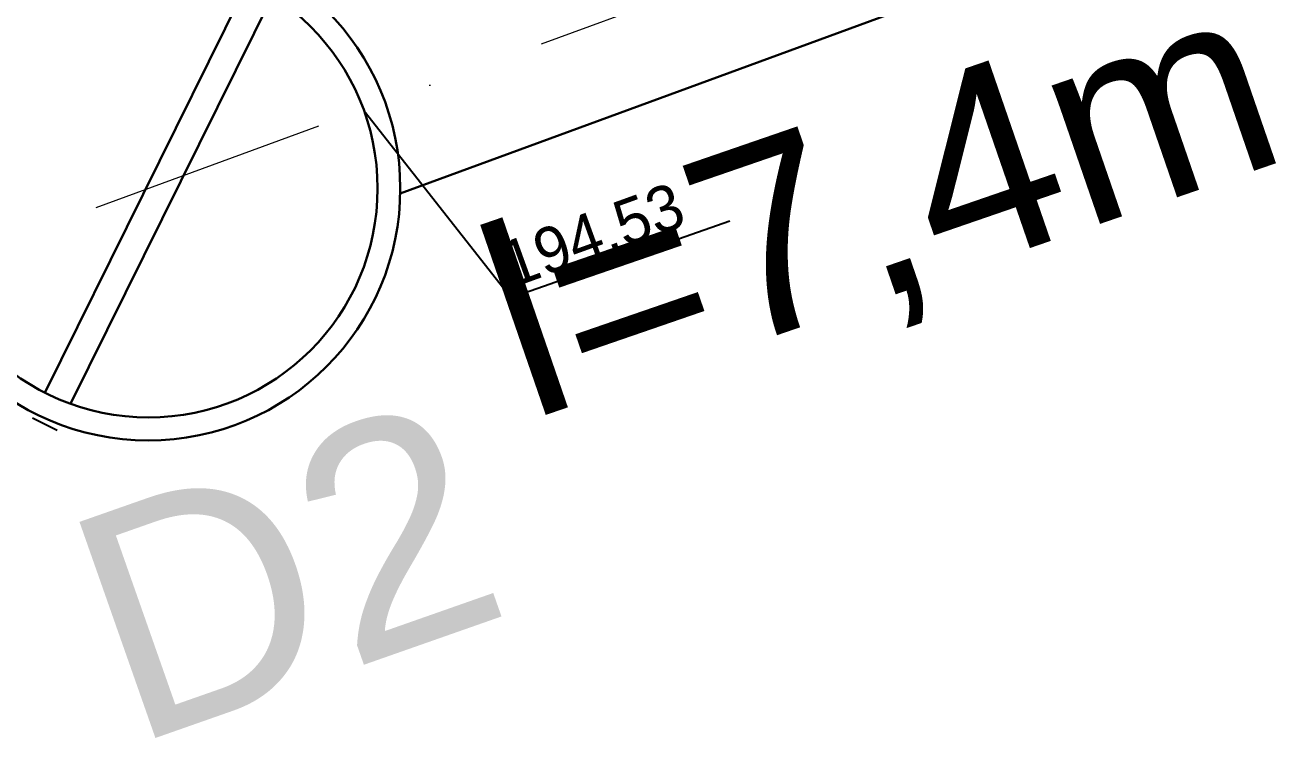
# Model space of a CAD drawing. Header units: millimetres. Extents: x -1069826 to 2704411, y -432732 to 412301.
# Drawn here: x 103504 to 111694, y 270547 to 275216 of the extents above; entities that cross this region are included whole.
import ezdxf

# ---------------------------------------------------------------- set-up
doc = ezdxf.new("R2010")
doc.units = ezdxf.units.MM
doc.header["$LTSCALE"] = 1000
doc.header["$MEASUREMENT"] = 0
doc.linetypes.add('DGN Style 4', pattern=[10.357985, 5.175758, -2.587879, 0.00647, -2.587879])
for name, color, linetype, lineweight in [('DK_OPIS', 62, 'Continuous', 30), ('DK_OŚ_KANAŁU', 50, 'DGN Style 4', 15), ('M_kanalizacja', 24, 'Continuous', 30), ('studnie', 7, 'Continuous', 25)]:
    doc.layers.add(name, color=color, linetype=linetype, lineweight=lineweight)
doc.layers.add('WIADUKT', color=7, linetype='Continuous')
doc.styles.add('Style-Arial', font='arial.ttf')

# ---------------------------------------------------------------- blocks, each defined once
blk = doc.blocks.new('A$C7AA0032F')
at = {"layer": 'DK_OŚ_KANAŁU', "ltscale": 0.3}
blk.add_line((105057.7786, 73259.24099), (91729.40201, 68364.47596), dxfattribs=at)
at = {"layer": 'M_kanalizacja'}
for p, q in [((105358.98517, 72730.67613), (99759.91718, 70674.45256)), ((97434.22283, 69370.1167), (98764.23767, 72059.03396)), ((98923.41482, 71969.81545), (97601.73346, 69297.74615))]:
    blk.add_line(p, q, dxfattribs=at)
for centre, radius in [((98110.25419, 70707.79979), 1650), ((98111.78291, 70708.36642), 1500)]:
    blk.add_circle(centre, radius, dxfattribs=at)
at = {"layer": 'studnie'}
for p, q in [((99523.1351, 71216.38709), (100486.83854, 69992.44205)), ((101916.4763, 70494.71006), (100486.83854, 69992.44205)), ((97514.82964, 69122.05099), (97351.48575, 69202.84551))]:
    blk.add_line(p, q, dxfattribs=at)
at = {"color": 7}
blk.add_text('194,53', height=300, rotation=19.884244449, dxfattribs=at).set_placement((100492.81645, 70055.93013))
at = {"layer": 'DK_OPIS', "style": 'Style-Arial'}
blk.add_text('l=7,4m', height=1250, rotation=19.026471781, dxfattribs=at).set_placement((100601.22431, 69186.30313))
at = {"layer": 'DK_OPIS', "color": 6, "style": 'Style-Arial'}
blk.add_text('D2', height=1500, rotation=19.357669178, dxfattribs=at).set_placement((97995.03548, 67052.32303))

msp = doc.modelspace()

# ---------------------------------------------------------------- block references
at = {"layer": 'WIADUKT', "color": 6, "linetype": 'Continuous'}
msp.add_blockref('A$C7AA0032F', (6200.9119, 203437.7059), dxfattribs=at)

doc.saveas('drawing.dxf')
